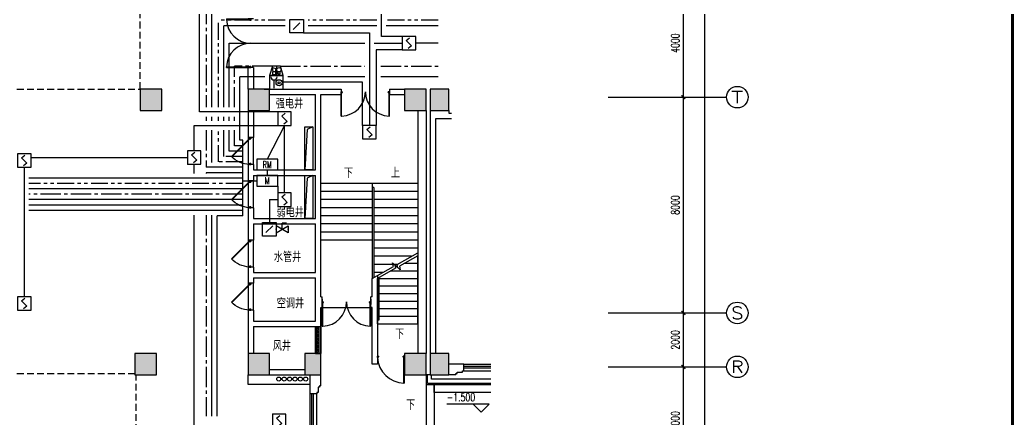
# Model space of a CAD drawing. Extents: x 190999 to 918899, y -200814 to 215286.
# Drawn here: x 712886 to 749759, y 115367 to 130168 of the extents above; entities that cross this region are included whole.
import ezdxf
from ezdxf.enums import TextEntityAlignment as Align

# ---------------------------------------------------------------- set-up
doc = ezdxf.new("R2010")
doc.units = 0
doc.header["$LTSCALE"] = 1000
doc.header["$MEASUREMENT"] = 0
for name, pattern in [('CENTER2', [1.125, 0.75, -0.125, 0.125, -0.125]), ('HIDDEN', [0.375, 0.25, -0.125]), ('PHANTOM2', [1.25, 0.625, -0.125, 0.125, -0.125, 0.125, -0.125])]:
    doc.linetypes.add(name, pattern=pattern)
doc.layers.get('Defpoints').update_dxf_attribs({"color": 1})
for name, color, linetype in [('00-EQUIP', 3, 'Continuous'), ('00-WIRE-4', 6, 'Continuous'), ('A-卫生间', 250, 'Continuous'), ('A-墙线', 2, 'Continuous'), ('A-外包装修', 250, 'Continuous'), ('A-外窗', 145, 'Continuous'), ('A-门', 167, 'Continuous'), ('AXIS', 3, 'Continuous'), ('AXIS_TEXT', 7, 'Continuous'), ('COLUMN', 2, 'Continuous'), ('DIM_ELEV', 3, 'Continuous'), ('DIM_SYMB', 3, 'Continuous'), ('PUB_HATCH', 250, 'Continuous'), ('PUB_TEXT', 7, 'Continuous'), ('STAIR', 5, 'Continuous'), ('WALL', 2, 'Continuous'), ('WINDOW', 177, 'Continuous'), ('图框', 189, 'Continuous'), ('屋面排水', 4, 'Continuous'), ('房间名称', 7, 'Continuous'), ('电井开洞', 97, 'Continuous'), ('雨水管', 151, 'Continuous')]:
    doc.layers.add(name, color=color, linetype=linetype)
doc.styles.add('_COMPLEX', font='COMPLEX.shx', dxfattribs={"width": 0.5})
doc.styles.add('_TCH_AXIS', font='COMPLEX', dxfattribs={"bigfont": 'GBCBIG'})
doc.styles.add('_TCH_DIM', font='SIMPLEX', dxfattribs={"bigfont": 'GBCBIG'})
doc.styles.add('COMPLEX', font='COMPLEX')
doc.styles.add('DIM_FONT', font='SIMPLEX', dxfattribs={"width": 0.7, "bigfont": 'GBCBIG'})
doc.styles.get("Standard").update_dxf_attribs({"font": 'simhei.ttf'})
doc.styles.add('XXK', font='romans.shx', dxfattribs={"width": 0.75, "bigfont": 'hzf.shx'})
doc.linetypes.add('4INE', pattern='A,1,-0.15,["4",XXK,S=0.3,R=0,X=-0.1,Y=-0.1],-0.25', length=1.4)
doc.linetypes.add('BIG-DLINE', pattern='A,1,-0.15,["D",XXK,S=0.2,R=0,X=-0.1,Y=-0.09],-0.2', length=1.35)
doc.linetypes.add('XLINE', pattern='A,1,-0.2,["X",XXK,S=0.2,R=0,X=-0.1,Y=-0.09],-0.15', length=1.35)
doc.dimstyles.new('DIMN', dxfattribs={"dimtxt": 300, "dimasz": 100, "dimexe": 250, "dimexo": 300, "dimgap": 150, "dimtad": 1, "dimdec": 0, "dimzin": 0, "dimdsep": 46, "dimtxsty": 'DIM_FONT', "dimblk": 'ARCHTICK', "dimcen": 0.09, "dimclrt": 7, "dimazin": 2, "dimtfac": 1, "dimtdec": 0, "dimtix": 1, "dimtmove": 2, "dimatfit": 3, "dimfxl": 0, "dimtolj": 1, "dimtzin": 0, "dimarcsym": 0})

# ---------------------------------------------------------------- blocks, each defined once
blk = doc.blocks.new('TJAD_TK_A0')
at = {"layer": '图框', "const_width": 1.2}
blk.add_lwpolyline([(2151.999779785468, -431.7027941768342), (2151.999779785468, 389.2972058231658), (997.9997797854685, 389.2972058231658), (997.9997797854685, -431.7027941768342)], close=True, dxfattribs=at)
blk = doc.blocks.new('m1800')
at = {"layer": 'A-墙线'}
for p, q in [((-900, -100), (-900, 100)), ((900, -100), (900, 100))]:
    blk.add_line(p, q, dxfattribs=at)
at = {"layer": 'A-门'}
for p, q in [((-900, 900), (-899.9999999999418, 9.313225746154785e-10)), ((-900, 900), (-880.0000000000582, 899.9999999990687)), ((-880.0000000000582, 899.9999999990687), (-879.9999999999418, 50.00000000093132)), ((880.0000000000582, 899.9999999990687), (879.9999999999418, 50.00000000093132)), ((900, 900), (880.0000000000582, 899.9999999990687)), ((900, 900), (899.9999999999418, 9.313225746154785e-10)), ((-899.9999999999418, 50.00000000093132), (-870.0000000000582, 50.00000000093132)), ((-899.9999999999418, 9.313225746154785e-10), (-849.9999999999418, 9.313225746154785e-10)), ((-870.0000000000582, 50.00000000093132), (-870, 30)), ((-870, 30), (-849.9999999999418, 30.00000000093132)), ((-849.9999999999418, 30.00000000186265), (-849.9999999999418, 9.313225746154785e-10)), ((849.9999999999418, 30.00000000186265), (849.9999999999418, 9.313225746154785e-10)), ((870, 30), (849.9999999999418, 30.00000000093132)), ((899.9999999999418, 9.313225746154785e-10), (849.9999999999418, 9.313225746154785e-10)), ((870.0000000000582, 50.00000000093132), (870, 30)), ((899.9999999999418, 50.00000000093132), (870.0000000000582, 50.00000000093132))]:
    blk.add_line(p, q, dxfattribs=at)
for centre, start, end in [((-900, 0), 0, 88.72665564132167), ((900, 0), 91.27334436201257, 180)]:
    blk.add_arc(centre, 900, start, end, dxfattribs=at)
blk = doc.blocks.new('bfm01')
at = {"layer": 'A-墙线'}
for p, q in [((-200.0030517580453, -0.004291533608920872), (-0.003051758045330644, -0.004291533608920872)), ((-200.0030517580453, -1000.004291533609), (-0.003051758045330644, -1000.004291533609))]:
    blk.add_line(p, q, dxfattribs=at)
at = {"layer": 'A-门'}
for p, q in [((-200.0030517578125, -1000.004291533609), (-200.0030517578125, -0.004291533608920872)), ((-100.003051757114, -0.004291533667128533), (-100.003051757114, -50.00429153366713)), ((-70.00305175618269, -50.00429153366713), (-100.003051757114, -50.00429153366713)), ((-50.00305175711401, -30.00429153355071), (-70.00305175804533, -30.00429153360892)), ((-70.00305175804533, -30.00429153360892), (-70.00305175711401, -50.00429153366713)), ((-64.14518738078186, -44.14642715716036), (-50.0030517570849, -30.0042915334343)), ((-64.14518738081097, -44.14642715721857), (602.9494616675365, -711.241076205275)), ((-50.00305175711401, -0.004291533667128533), (-50.00305175711401, -30.00429153355071)), ((-50.00305175714311, -30.00429153360892), (617.0330152155366, -697.0403585060849)), ((-0.003051758045330644, -0.004291533608920872), (-0.003051758045330644, -1000.004291533609)), ((-70.00305175618269, -950.0042915336671), (-100.003051757114, -950.0042915336671)), ((-100.003051757114, -1000.004291533667), (-100.003051757114, -950.0042915336671)), ((-50.00305175711401, -1000.004291533667), (-100.003051757114, -1000.004291533667)), ((-70.00305175804533, -970.0042915337253), (-70.00305175711401, -950.0042915336671)), ((-50.00305175711401, -970.0042915337835), (-70.00305175804533, -970.0042915337253)), ((-50.00305175711401, -1000.004291533667), (-50.00305175711401, -970.0042915337835))]:
    blk.add_line(p, q, dxfattribs=at)
blk.add_arc((-100.003051757114, -0.004291533667128533), 1000, 272.8659839719306, 315.8103116972138, dxfattribs=at)
blk = doc.blocks.new('m1000')
at = {"layer": 'A-墙线'}
for p, q in [((0, 0), (0, 200)), ((1000, 0), (1000, 200))]:
    blk.add_line(p, q, dxfattribs=at)
at = {"layer": 'A-门'}
for p, q in [((0, 1100), (5.820766091346741e-11, 100.0000000009313)), ((0, 1100), (19.99999999994179, 1099.999999999069)), ((19.99999999994179, 1099.999999999069), (20.00000000005821, 150.0000000009313)), ((5.820766091346741e-11, 150.0000000009313), (29.99999999994179, 150.0000000009313)), ((5.820766091346741e-11, 100.0000000009313), (50.00000000005821, 100.0000000009313)), ((29.99999999994179, 150.0000000009313), (30, 130)), ((30, 130), (50.00000000005821, 130.0000000009313)), ((50.00000000005821, 130.0000000018626), (50.00000000005821, 100.0000000009313)), ((950.0000000000582, 130.0000000018626), (950.0000000000582, 100.0000000009313)), ((970.0000000001164, 130), (950.0000000000582, 130.0000000009313)), ((1000.000000000058, 100.0000000009313), (950.0000000000582, 100.0000000009313)), ((970.0000000001746, 150.0000000009313), (970.0000000001164, 130)), ((1000.000000000058, 150.0000000009313), (970.0000000001746, 150.0000000009313)), ((1000.000000000058, 150.0000000009313), (1000.000000000058, 100.0000000009313))]:
    blk.add_line(p, q, dxfattribs=at)
blk.add_arc((5.820766091346741e-11, 100.0000000009313), 1000, 2.865983971930656, 88.85400800037786, dxfattribs=at)
blk = doc.blocks.new('$WINLIB2D$00000039')
at = {"color": 0}
for p, q in [((0.5000000000016556, 0.4999999999536158), (-0.4999999999983444, 0.5000000000445652)), ((-0.4999999999994316, 0.1666666667124446), (0.5000000000005684, 0.1666666666205856)), ((-0.4518745131427337, -0.1666666666260426), (-0.5000000000072333, 0.08358586507802102)), ((-0.383883476490162, -0.166666666632409), (-0.4479860405916867, 0.1666666667078971)), ((-0.3158924398378105, -0.166666666637866), (-0.3799950039392783, 0.1666666667006211)), ((-0.2479014031852032, -0.166666666645142), (-0.3120039672867279, 0.1666666666951642)), ((-0.1799103665328516, -0.1666666666505989), (-0.2440129306343195, 0.1666666666887977)), ((-0.1119193298802728, -0.1666666666569654), (-0.1760218939817975, 0.1666666666824312)), ((-0.04392829322789282, -0.1666666666633319), (-0.1080308573293252, 0.1666666666760648)), ((0.02406274342471448, -0.1666666666696983), (-0.04003982067681022, 0.1666666666696983)), ((0.09205378007703047, -0.1666666666751553), (0.02795121597556971, 0.1666666666642413)), ((0.1600448167296094, -0.1666666666815217), (0.09594225262809175, 0.1666666666578749)), ((0.2280358533819609, -0.1666666666878882), (0.1639332892805214, 0.1666666666505989)), ((0.2960268900345682, -0.1666666666942547), (0.2319243259330435, 0.1666666666460515)), ((0.3640179266869765, -0.1666666667006211), (0.2999153625854802, 0.166666666639685)), ((0.432008963339527, -0.1666666667060781), (0.3679063992380023, 0.166666666632409)), ((0.4999999999916795, -0.1666666667115351), (0.4358974358904675, 0.1666666666260426)), ((-0.5000000000005755, -0.1666666666214951), (0.4999999999994245, -0.1666666667124446)), ((0.4999999999983302, -0.5000000000463842), (-0.5000000000016698, -0.4999999999554348))]:
    blk.add_line(p, q, dxfattribs=at)
blk = doc.blocks.new('BC08')
at = {"layer": 'WALL'}
for p, q in [((-500.000000003376, 199.9999999907886), (-500.0000000033178, -9.211362339556217e-09)), ((499.999999996624, 200.0000000092259), (499.9999999966822, 9.225914254784584e-09))]:
    blk.add_line(p, q, dxfattribs=at)
at = {"layer": 'WINDOW', "xscale": 1000, "yscale": -200, "zscale": 1000}
blk.add_blockref('$WINLIB2D$00000039', (-1.688022166490555e-09, 99.99999999982538), dxfattribs=at)
blk = doc.blocks.new('_ArchTick')
at = {"const_width": 0.5}
blk.add_lwpolyline([(-0.7000000000000001, -0.7000000000000001), (0.7000000000000001, 0.7000000000000001)], dxfattribs=at)
blk = doc.blocks.new('*D367')
at = {"layer": 'AXIS', "color": 0, "lineweight": -2}
for p, q in [((736698.5377769048, 117303.6934300214), (737742.9788314627, 117303.6934300214)), ((737492.9788314627, 113303.6934300213), (737492.9788314627, 117303.6934300214)), ((736698.5377769048, 113303.6934300213), (737742.9788314627, 113303.6934300213))]:
    blk.add_line(p, q, dxfattribs=at)
at = {"layer": 'Defpoints', "color": 0}
for p in [(736398.5377769048, 117303.6934300214), (737492.9788314627, 117303.6934300214), (736398.5377769048, 113303.6934300213)]:
    blk.add_point(p, dxfattribs=at)
at = {"layer": 'AXIS', "color": 0, "lineweight": -2, "xscale": 100, "yscale": 100, "zscale": 100}
for p, rotation in [((737492.9788314627, 117303.6934300214), 90), ((737492.9788314627, 113303.6934300213), 270)]:
    blk.add_blockref('_ArchTick', p, dxfattribs=dict(at, rotation=rotation))
at = {"layer": 'AXIS', "color": 7, "insert": (737192.9788314627, 115303.6934300215), "char_height": 300, "attachment_point": 5, "rotation": 90, "style": 'DIM_FONT'}
blk.add_mtext('\\A1;4000', dxfattribs=at)
blk = doc.blocks.new('*D368')
at = {"layer": 'AXIS', "color": 0, "lineweight": -2}
for p, q in [((736698.5377769048, 119303.6934300214), (737742.9788314627, 119303.6934300214)), ((737492.9788314627, 117303.6934300214), (737492.9788314627, 119303.6934300214)), ((736698.5377769048, 117303.6934300214), (737742.9788314627, 117303.6934300214))]:
    blk.add_line(p, q, dxfattribs=at)
at = {"layer": 'Defpoints', "color": 0}
for p in [(736398.5377769048, 119303.6934300214), (737492.9788314627, 119303.6934300214), (736398.5377769048, 117303.6934300214)]:
    blk.add_point(p, dxfattribs=at)
at = {"layer": 'AXIS', "color": 0, "lineweight": -2, "xscale": 100, "yscale": 100, "zscale": 100}
for p, rotation in [((737492.9788314627, 119303.6934300214), 90), ((737492.9788314627, 117303.6934300214), 270)]:
    blk.add_blockref('_ArchTick', p, dxfattribs=dict(at, rotation=rotation))
at = {"layer": 'AXIS', "color": 7, "insert": (737192.9788314627, 118303.6934300216), "char_height": 300, "attachment_point": 5, "rotation": 90, "style": 'DIM_FONT'}
blk.add_mtext('\\A1;2000', dxfattribs=at)
blk = doc.blocks.new('*D369')
at = {"layer": 'AXIS', "color": 0, "lineweight": -2}
for p, q in [((736698.5377769048, 127303.6934300217), (737742.9788314627, 127303.6934300217)), ((737492.9788314627, 119303.6934300214), (737492.9788314627, 127303.6934300217)), ((736698.5377769048, 119303.6934300214), (737742.9788314627, 119303.6934300214))]:
    blk.add_line(p, q, dxfattribs=at)
at = {"layer": 'Defpoints', "color": 0}
for p in [(736398.5377769048, 127303.6934300217), (737492.9788314627, 127303.6934300217), (736398.5377769048, 119303.6934300214)]:
    blk.add_point(p, dxfattribs=at)
at = {"layer": 'AXIS', "color": 0, "lineweight": -2, "xscale": 100, "yscale": 100, "zscale": 100}
for p, rotation in [((737492.9788314627, 127303.6934300217), 90), ((737492.9788314627, 119303.6934300214), 270)]:
    blk.add_blockref('_ArchTick', p, dxfattribs=dict(at, rotation=rotation))
at = {"layer": 'AXIS', "color": 7, "insert": (737192.9788314627, 123303.6934300217), "char_height": 300, "attachment_point": 5, "rotation": 90, "style": 'DIM_FONT'}
blk.add_mtext('\\A1;8000', dxfattribs=at)
blk = doc.blocks.new('*D370')
at = {"layer": 'AXIS', "color": 0, "lineweight": -2}
for p, q in [((736698.5377769048, 131303.6934300217), (737742.9788314627, 131303.6934300217)), ((737492.9788314627, 127303.6934300217), (737492.9788314627, 131303.6934300217)), ((736698.5377769048, 127303.6934300217), (737742.9788314627, 127303.6934300217))]:
    blk.add_line(p, q, dxfattribs=at)
at = {"layer": 'Defpoints', "color": 0}
for p in [(736398.5377769048, 131303.6934300217), (737492.9788314627, 131303.6934300217), (736398.5377769048, 127303.6934300217)]:
    blk.add_point(p, dxfattribs=at)
at = {"layer": 'AXIS', "color": 0, "lineweight": -2, "xscale": 100, "yscale": 100, "zscale": 100}
for p, rotation in [((737492.9788314627, 131303.6934300217), 90), ((737492.9788314627, 127303.6934300217), 270)]:
    blk.add_blockref('_ArchTick', p, dxfattribs=dict(at, rotation=rotation))
at = {"layer": 'AXIS', "color": 7, "insert": (737192.9788314627, 129303.6934300218), "char_height": 300, "attachment_point": 5, "rotation": 90, "style": 'DIM_FONT'}
blk.add_mtext('\\A1;4000', dxfattribs=at)
blk = doc.blocks.new('*D378')
at = {"layer": 'AXIS', "color": 0, "lineweight": -2}
for p, q in [((736698.5377769048, 145303.6934300217), (738542.9788314627, 145303.6934300217)), ((738292.9788314627, 57303.6964817795), (738292.9788314627, 145303.6934300217)), ((736698.5377769048, 57303.69648177951), (738542.9788314627, 57303.6964817795))]:
    blk.add_line(p, q, dxfattribs=at)
at = {"layer": 'Defpoints', "color": 0}
for p in [(736398.5377769048, 145303.6934300217), (738292.9788314627, 145303.6934300217), (736398.5377769048, 57303.69648177951)]:
    blk.add_point(p, dxfattribs=at)
at = {"layer": 'AXIS', "color": 0, "lineweight": -2, "xscale": 100, "yscale": 100, "zscale": 100}
for p, rotation in [((738292.9788314627, 145303.6934300217), 90), ((738292.9788314627, 57303.6964817795), 270)]:
    blk.add_blockref('_ArchTick', p, dxfattribs=dict(at, rotation=rotation))
at = {"layer": 'AXIS', "color": 7, "insert": (737992.9788314627, 101303.6949559007), "char_height": 300, "attachment_point": 5, "rotation": 90, "style": 'DIM_FONT'}
blk.add_mtext('\\A1;88000', dxfattribs=at)
blk = doc.blocks.new('_AXISO')
blk.add_circle((0, 0), 0.5)
at = {"layer": 'AXIS_TEXT', "style": 'COMPLEX', "width": 1.041666666666667}
blk.add_attdef('A', text='', height=0.56, dxfattribs=at).set_placement((-0.25, -0.28), (0.25, -0.28), align=Align.FIT)
blk = doc.blocks.new('_LINKPT1')
at = {"color": 0}
blk.add_line((0, 0), (0, 0), dxfattribs=at)
blk = doc.blocks.new('3S1KCGW2')
for p, q in [((0.499999999999875, 0.499999999999875), (-0.499999999999875, 0.499999999999875)), ((-0.499999999999875, 0.499999999999875), (-0.499999999999875, -0.499999999999875)), ((-0.2, 0.2), (0.05, 0.4)), ((0, 0), (-0.2, 0.2)), ((0, 0), (0.2, -0.2)), ((0.499999999999875, -0.499999999999875), (0.499999999999875, 0.499999999999875)), ((-0.499999999999875, -0.499999999999875), (0.499999999999875, -0.499999999999875)), ((0.2, -0.2), (-0.05, -0.4))]:
    blk.add_line(p, q)
at = {"const_width": 0.04, "flags": 128}
blk.add_lwpolyline([(-0.499999999999875, -0.499999999999875), (-0.499999999999875, 0.499999999999875), (0.499999999999875, 0.499999999999875), (0.499999999999875, -0.499999999999875)], close=True, dxfattribs=at)
at = {"xscale": 0.002, "yscale": 0.002, "zscale": 0.002}
for p in [(-0.499999999999875, 0), (0, 0.499999999999875), (0.499999999999875, 0), (0, -0.499999999999875)]:
    blk.add_blockref('_LINKPT1', p, dxfattribs=at)
at = {"flags": 9}
blk.add_attdef('A', (0, 0), '', height=2e-05, dxfattribs=at)
blk = doc.blocks.new('6A2DTKY2')
for p, q in [((0.7799999999988358, 0.3999999999996362), (-0.7799999999988358, 0.3999999999996362)), ((-0.7799999999988358, 0.3999999999996362), (-0.7799999999988358, -0.3999999999996362)), ((0.7799999999988358, -0.3999999999996362), (0.7799999999988358, 0.3999999999996362)), ((-0.7799999999988358, -0.3999999999996362), (0.7799999999988358, -0.3999999999996362))]:
    blk.add_line(p, q)
at = {"xscale": 0.002, "yscale": 0.002, "zscale": 0.002}
for p in [(-0.7799999999988358, 0), (0, 0.3999999999996362), (0.7799999999988358, 0), (0, -0.3999999999996362)]:
    blk.add_blockref('_LINKPT1', p, dxfattribs=at)
at = {"style": '_COMPLEX', "width": 0.6, "flags": 8}
blk.add_attdef('$TEXT$', text='', height=0.52, dxfattribs=at).set_placement((0, 0), align=Align.MIDDLE_CENTER)
at = {"flags": 9}
blk.add_attdef('A', (0, 0), '', height=2e-05, dxfattribs=at)
blk = doc.blocks.new('3T1W6ZCM')
for p, q in [((0.5, 0.5), (-0.5, 0.5)), ((-0.5, 0.5), (-0.5, -0.5)), ((-0.1775382936502865, 0.1720085469460173), (-0.1775382936502865, -0.443376068438738)), ((0.5, -0.5), (0.5, 0.5)), ((-0.5, -0.5), (0.5, -0.5))]:
    blk.add_line(p, q)
at = {"const_width": 0.04}
blk.add_lwpolyline([(-0.5, 0.5), (-0.5, -0.5), (0.5, -0.5), (0.5, 0.5)], close=True, dxfattribs=at)
for radius in [0.2218934911243935, 0.07396449704146453]:
    blk.add_circle((0.1969945486489451, -0.02963126059148635), radius)
blk.add_arc((-0.1775382936502865, 0.4027777777155279), 0.2307692307693, 180, 0)
at = {"xscale": 0.002, "yscale": 0.002, "zscale": 0.002}
for p in [(-0.5, 0), (0, 0.5), (0.5, 0), (0, -0.5)]:
    blk.add_blockref('_LINKPT1', p, dxfattribs=at)
at = {"flags": 9}
blk.add_attdef('A', (0, 0), '', height=2e-05, dxfattribs=at)
blk = doc.blocks.new('6A2OE7N0')
for p, q in [((-0.3, 0.3499999999999943), (-0.5, -0.3499999999999943)), ((0.3, 0.3499999999999943), (-0.3, 0.3499999999999943)), ((-0.2456702268532281, -0.06106422118475052), (-0.2856702268532281, 0.2589357788152427)), ((-0.2856702268532281, 0.2589357788152427), (-0.04567022685322809, 0.1789357788152302)), ((-0.04567022685322809, 0.1789357788152302), (-0.08567022685322809, -0.06106422118475052)), ((1.776356839400252e-18, 0.3499999999999943), (-1.776356839400252e-18, -0.3499999999999943)), ((0.5, -0.3499999999999943), (0.3, 0.3499999999999943)), ((-0.5, -0.3499999999999943), (0.5, -0.3499999999999943)), ((-0.2856702268532281, -0.06106422118475052), (-0.2856702268532281, -0.2610642211847676)), ((-0.04567022685322809, -0.06106422118475052), (-0.2856702268532281, -0.06106422118475052)), ((-0.2856702268532281, -0.2610642211847676), (-0.04567022685322809, -0.2610642211847676)), ((-0.04567022685322809, -0.2610642211847676), (-0.04567022685322809, -0.06106422118475052)), ((0.1304115314996602, -0.2439790560947586), (0.1304115314996602, -0.0723030258366748)), ((0.2504115314996602, -0.2439790560947586), (0.1304115314996602, -0.2439790560947586)), ((0.2504115314996602, -0.0723030258366748), (0.2504115314996602, -0.2439790560947586))]:
    blk.add_line(p, q)
at = {"const_width": 0.04, "flags": 128}
blk.add_lwpolyline([(-0.5, -0.3499999999999943), (-0.3, 0.3499999999999943), (0.3, 0.3499999999999943), (0.5, -0.3499999999999943)], close=True, dxfattribs=at)
blk.add_circle((0.1904115314996602, 0.07602094390523462), 0.16)
at = {"xscale": 0.002, "yscale": 0.002, "zscale": 0.002}
for p in [(-0.4, 0), (1.776356839400252e-18, 0.3499999999999943), (0.4, 0), (1.776356839400252e-18, -0.3499999999999943)]:
    blk.add_blockref('_LINKPT1', p, dxfattribs=at)
at = {"flags": 9}
blk.add_attdef('A', (0, 0), '', height=2e-05, dxfattribs=at)
blk = doc.blocks.new('3S2OQ2I8')
for p, q in [((-0.5000000000001503, 0.5000000000001544), (0.5000000000001503, 0.5000000000001544)), ((-0.5000000000001503, -0.5000000000001544), (-0.5000000000001503, 0.5000000000001544)), ((-0.2500000000000752, -0.2500000000000772), (0.2500000000000752, 0.2500000000000772)), ((0.5000000000001503, 0.5000000000001544), (0.5000000000001503, -0.5000000000001544)), ((0.5000000000001503, -0.5000000000001544), (-0.5000000000001503, -0.5000000000001544))]:
    blk.add_line(p, q)
at = {"const_width": 0.04, "flags": 128}
blk.add_lwpolyline([(-0.5000000000001503, -0.5000000000001544), (-0.5000000000001503, 0.5000000000001544), (0.5000000000001503, 0.5000000000001544), (0.5000000000001503, -0.5000000000001544)], close=True, dxfattribs=at)
blk.add_solid([(0.2500000000000752, 0.2500000000000772), (0.02097020215397069, 0.09703461984575805), (0.09711477732838583, 0.02850939278686963)])
at = {"xscale": 0.002, "yscale": 0.002, "zscale": 0.002}
for p in [(-0.5000000000001503, 0), (0, 0.5000000000001544), (0.5000000000001503, 0), (0, -0.5000000000001544)]:
    blk.add_blockref('_LINKPT1', p, dxfattribs=at)
at = {"flags": 9}
blk.add_attdef('A', (0, 0), '', height=2e-05, dxfattribs=at)
blk = doc.blocks.new('$VALVE$00000437')
for p in [(0, 0), (86.96662483444015, 124.2674372167858)]:
    blk.add_line(p, (0, 124.2674372167858))
blk.add_lwpolyline([(-125.1919539347655, -72.2796083046087), (125.1919539347655, 72.27960830461234), (125.1919539347618, -72.2796083046087), (-125.1919539347618, 72.27960830461234)], close=True)
for p in [(-125.1919539347655, 1.818989403545856e-12), (125.1919539347655, 1.818989403545856e-12)]:
    blk.add_point(p)
blk = doc.blocks.new('6A2DRK5Q')
for p, q in [((0.7799999999988358, 0.3999999999996362), (-0.7799999999988358, 0.3999999999996362)), ((-0.7799999999988358, 0.3999999999996362), (-0.7799999999988358, -0.3999999999996362)), ((0.7799999999988358, -0.3999999999996362), (0.7799999999988358, 0.3999999999996362)), ((-0.7799999999988358, -0.3999999999996362), (0.7799999999988358, -0.3999999999996362))]:
    blk.add_line(p, q)
at = {"xscale": 0.002, "yscale": 0.002, "zscale": 0.002}
for p in [(-0.7799999999988358, 0), (0, 0.3999999999996362), (0.7799999999988358, 0), (0, -0.3999999999996362)]:
    blk.add_blockref('_LINKPT1', p, dxfattribs=at)
at = {"style": '_COMPLEX', "width": 0.6, "flags": 8}
blk.add_attdef('$TEXT$', text='', height=0.52, dxfattribs=at).set_placement((0, 0), align=Align.MIDDLE_CENTER)
at = {"flags": 9}
blk.add_attdef('A', (0, 0), '', height=2e-05, dxfattribs=at)

msp = doc.modelspace()

# ---------------------------------------------------------------- hatches: boundary and pattern name
at = {"layer": 'PUB_HATCH'}
for points in [[(717348.5377769038, 127603.6964817793), (717348.5377769038, 126803.6972447185), (718148.5408286616, 126803.6972447185), (718148.5408286616, 127603.696481779)], [(721348.5377769038, 126803.6972447192), (722148.5408286616, 126803.697244719), (722148.5408286616, 127603.6964817795), (721348.5377769038, 127603.6964817795)], [(727148.534725146, 126803.697244719), (727948.5377769038, 126803.697244719), (727948.5377769038, 127603.6964817795), (727148.534725146, 127603.6964817795)], [(728098.5377769038, 126803.697244719), (728798.534725146, 126803.697244719), (728798.534725146, 127603.6964817795), (728098.5377769038, 127603.6964817795)], [(717148.538539839, 117003.6926670848), (717948.5385398418, 117003.6926670842), (717948.538539839, 117803.6926670796), (717148.5385398369, 117803.692667079)], [(721348.5377769038, 117003.6964817795), (722148.5415916032, 117003.6964817812), (722148.5415916056, 117803.6926670841), (721348.5377769049, 117803.6926670848)], [(723448.5316733861, 117003.6964817797), (724048.5377769017, 117003.6964817797), (724048.5377769038, 117803.693430022), (723448.5316733918, 117803.693430022)], [(727148.5385398386, 117003.6964817812), (727948.5377769038, 117003.6964817795), (727948.5377769027, 117803.6926670795), (727148.538539841, 117803.6926670799)], [(728098.5377769038, 117003.6964817795), (728798.534725146, 117003.6964817795), (728798.534725146, 117803.6957188401), (728098.5377769038, 117803.6957188401)]]:
    msp.add_hatch(color=256, dxfattribs=at).paths.add_polyline_path(points)

# ---------------------------------------------------------------- linework, layer by layer
at = {"layer": '00-WIRE-4'}
for p, q in [((726298.5377769044, 129553.6934300216), (726298.5377769044, 131843.976399395)), ((719548.5377769041, 126753.6934300216), (719548.5377769041, 130578.6964817789)), ((723398.8830586264, 129682.251311038), (725848.5377769052, 129682.251311038)), ((725848.5377769052, 129682.251311038), (725848.5377769052, 126253.6934300214)), ((727065.2044435719, 129553.6934300216), (726298.5377769044, 129553.6934300216)), ((720648.5377769042, 126928.6934300216), (720648.5377769042, 129303.6934300216)), ((720648.5377769042, 129303.6934300216), (725673.5377769053, 129303.6934300216)), ((726023.5377769053, 129303.6934300216), (727065.2044435719, 129303.6934300216)), ((728398.537776904, 129303.6934300216), (727565.2044435719, 129303.6934300216)), ((726098.5377769051, 129053.6934300217), (726098.5377769051, 126253.6934300215)), ((727065.2044435719, 129053.6934300217), (726098.5377769051, 129053.6934300217)), ((725598.5377769053, 127853.6964817795), (722648.5408286633, 127853.6964817795)), ((725598.5377769053, 126253.6934300214), (725598.5377769053, 127853.6964817795)), ((722448.5377769042, 126753.6934300216), (719548.5377769041, 126753.6934300216)), ((720648.5377769042, 126428.6934300217), (720648.5377769042, 126578.6934300216)), ((719348.5377769041, 126253.6934300217), (722448.5377769043, 126253.6934300217)), ((719348.5377769041, 125313.6934300214), (719348.5377769041, 126253.6934300217)), ((722698.5377769042, 126253.6934300217), (722058.5365263227, 125003.6964817787)), ((722698.5377769042, 123753.6934300216), (722698.5377769042, 126253.6934300217)), ((720648.5377769042, 125303.6964817792), (720648.5377769042, 126078.6934300217)), ((721148.537776904, 125503.6964817792), (720848.5377769042, 125503.6964817792)), ((721148.537776904, 125703.6964817792), (721048.5377769042, 125703.6964817792)), ((721148.5377769038, 122903.6964817792), (721148.537776904, 125703.6964817792)), ((713298.5375861691, 125063.6934300215), (719098.5377769042, 125063.6934300215)), ((721148.537776904, 125303.6964817792), (720648.5377769042, 125303.6964817792)), ((713048.5375861691, 124703.6955281051), (713048.5375861691, 119903.6936207565)), ((719348.5377769041, 124478.6964817792), (719348.5377769041, 124813.6934300216)), ((721148.537776904, 124703.6964817792), (719798.5377769051, 124703.6964817791)), ((721148.537776904, 124503.6964817792), (719798.5377769051, 124503.6964817791)), ((721148.537776904, 123903.6964817792), (713223.5375861691, 123903.6964817792)), ((721148.5377769038, 124203.6964817792), (721668.5377769055, 124203.6964817792)), ((722448.5377769043, 124003.6964817794), (722448.5377769042, 123753.6934300216)), ((722137.8392441489, 123503.6934300216), (722137.8392441489, 122654.2893177287)), ((722137.8392441489, 123503.6934300216), (722448.5377769042, 123503.6934300216)), ((719348.5377769041, 113433.6934300214), (719348.537776904, 122928.6964817792))]:
    msp.add_line(p, q, dxfattribs=at)
at = {"layer": '00-WIRE-4', "linetype": 'CENTER2'}
for p, q in [((719798.5377769051, 130753.6964817788), (719798.5377769051, 126928.6934300216)), ((720848.5377769042, 126928.6934300216), (720848.5377769042, 128453.6964817795)), ((722248.5408286633, 128453.6964817795), (720848.5377769042, 128453.6964817795)), ((722543.1318999318, 128453.6964817801), (725673.5377769053, 128453.6964817801)), ((726273.5377769051, 128453.6964817801), (728398.537776904, 128453.69648178)), ((719798.5377769051, 126578.6934300216), (719798.5377769051, 126428.6934300217)), ((720848.5377769042, 126428.6934300217), (720848.5377769042, 126578.6934300216)), ((719798.5377769051, 126078.6934300217), (719798.5377769051, 124703.6964817791)), ((720848.5377769042, 125503.6964817792), (720848.5377769042, 126078.6934300217)), ((719798.5377769051, 124503.6964817791), (719798.5377769051, 124478.6964817792)), ((721148.5377769038, 123703.6964817792), (713223.5375861691, 123703.6964817792)), ((719798.5377769051, 122928.6964817792), (719798.5377769051, 115478.6934300216))]:
    msp.add_line(p, q, dxfattribs=at)
at = {"layer": '00-WIRE-4', "linetype": 'XLINE'}
for p, q in [((719998.5377769036, 130753.6964817788), (719998.5377769036, 126928.6934300216)), ((719998.5377769036, 126578.6934300216), (719998.5377769036, 126428.6934300217)), ((719998.5377769036, 126078.6934300217), (719998.5377769036, 124878.6964817791)), ((719998.5377769037, 122928.6964817792), (719998.5377769035, 115478.6934300216))]:
    msp.add_line(p, q, dxfattribs=at)
at = {"layer": '00-WIRE-4', "linetype": 'PHANTOM2'}
for p, q in [((720248.5377769042, 126928.6934300216), (720248.5377769042, 130153.6934300216)), ((722723.8830586262, 130153.6934300216), (720248.5377769042, 130153.6934300216)), ((726123.5377769044, 130153.6934300216), (723573.8830586263, 130153.6934300216)), ((728398.5377769038, 130153.6934300216), (726473.5377769044, 130153.6934300216)), ((720248.5377769042, 126428.6934300216), (720248.5377769042, 126578.6934300216)), ((720248.5377769042, 124903.6964817792), (720248.5377769042, 126078.6934300216)), ((721148.537776904, 125103.6964817792), (720448.5377769042, 125103.6964817792)), ((721148.537776904, 124903.6964817792), (720248.5377769042, 124903.6964817792)), ((721148.537776904, 124103.6964817792), (713223.5375861691, 124103.6964817792))]:
    msp.add_line(p, q, dxfattribs=at)
at = {"layer": '00-WIRE-4', "linetype": 'BIG-DLINE'}
for p, q in [((720448.5377769042, 126928.6934300216), (720448.5377769042, 129953.6934300216)), ((722723.8830586262, 129953.6934300216), (720448.5377769042, 129953.6934300216)), ((726123.5377769044, 129953.6934300216), (723573.8830586263, 129953.6934300216)), ((728398.5377769038, 129953.6934300215), (726473.5377769044, 129953.6934300216)), ((720448.5377769042, 126428.6934300216), (720448.5377769042, 126578.6934300216)), ((720448.5377769042, 125103.6964817792), (720448.5377769042, 126078.6934300216)), ((721148.537776904, 124303.6964817792), (713223.5375861691, 124303.6964817792)), ((721148.5377769038, 123503.6964817792), (713223.5375861692, 123503.6964817792))]:
    msp.add_line(p, q, dxfattribs=at)
at = {"layer": '00-WIRE-4', "linetype": '4INE'}
for p, q in [((721048.5377769042, 125703.6964817792), (721048.5377769042, 128053.6964817774)), ((721973.5408286632, 128053.6964817774), (721048.5377769042, 128053.6964817774)), ((725673.5377769053, 128053.6964817774), (722823.5408286632, 128053.6964817774)), ((728398.537776904, 128053.6964817774), (726273.5377769052, 128053.6964817774)), ((722058.5365263227, 124603.696481779), (722058.5377769049, 124403.696481779)), ((721148.5377769038, 123303.6964817792), (713223.5375861691, 123303.6964817792)), ((721148.5377769038, 123103.6964817792), (713223.5375861691, 123103.6964817792)), ((721148.5377769038, 123103.6964817792), (720198.5377769036, 123103.6964817792)), ((720198.5377769036, 115478.6934300216), (720198.5377769036, 122903.6964817792)), ((721148.5377769038, 122903.6964817792), (720198.5377769036, 122903.6964817792))]:
    msp.add_line(p, q, dxfattribs=at)
at = {"layer": 'A-卫生间', "linetype": 'HIDDEN'}
for p, q in [((717348.537776904, 127603.6964817792), (717348.537776904, 131003.696481779)), ((712776.4598382608, 127603.6964817792), (717348.537776904, 127603.6964817792)), ((712776.4598382602, 117053.6926670769), (717148.5385398443, 117053.6926670769)), ((717198.5377769041, 110803.696481779), (717198.537776904, 117003.6926670847))]:
    msp.add_line(p, q, dxfattribs=at)
at = {"layer": 'A-墙线'}
for p, q in [((721348.537776904, 127603.696481779), (721348.537776904, 128403.696481779)), ((721548.537776904, 128403.696481779), (721548.537776904, 127603.696481779)), ((721948.537776904, 127603.696481779), (724798.537776904, 127603.696481779)), ((726598.537776904, 127603.696481779), (727148.5347251461, 127603.696481779)), ((722148.5408286618, 127403.696481779), (723848.537776904, 127403.696481779)), ((723848.537776904, 124603.696481779), (723848.537776904, 127403.696481779)), ((724048.537776904, 127403.696481779), (724798.537776904, 127403.696481779)), ((724048.537776904, 119903.6934300215), (724048.537776904, 127403.696481779)), ((726598.537776904, 127403.696481779), (727148.5347251461, 127403.696481779)), ((721348.5347251461, 126803.6937161257), (721348.540828666, 125803.6929531856)), ((721548.5347251459, 126803.6937161257), (721548.5347251459, 125803.6929531856)), ((727648.537776904, 126803.697244719), (727648.537776904, 117803.6926670797)), ((727948.537776904, 126803.6972447189), (727948.537776904, 117803.6926670795)), ((728098.5377769042, 126803.6972447185), (728098.5377769042, 117803.6957188396)), ((728298.537776904, 126503.6964817772), (728298.537776904, 117803.6957188396)), ((728898.537776904, 126503.6964817772), (728298.537776904, 126503.6964817772)), ((728798.5347251464, 126803.6972447189), (728798.5347251464, 126703.696481779)), ((728798.5347251464, 126703.696481779), (728898.537776904, 126703.696481779)), ((721348.5408286655, 124803.6929531856), (721348.5408286662, 124203.6891384896)), ((721548.5347251461, 124803.6929531856), (721548.5347251461, 124603.6929531856)), ((721548.5347251461, 124403.6929531856), (721548.5347251463, 124203.6891384896)), ((721548.537776904, 124603.696481779), (723848.537776904, 124603.696481779)), ((721548.537776904, 124403.696481779), (723848.537776904, 124403.696481779)), ((723848.537776904, 122803.696481779), (723848.537776904, 124403.696481779)), ((721348.5408286657, 123203.6891384896), (721348.5347251465, 122003.6929531856)), ((721548.5347251461, 123203.6891384896), (721548.5347251461, 122803.6929531856)), ((721548.537776904, 122803.696481779), (723848.537776904, 122803.696481779)), ((721548.5347251461, 122603.6929531856), (721548.5347251461, 122003.6886616519)), ((721548.537776904, 122603.696481779), (723848.537776904, 122603.696481779)), ((723848.537776904, 120803.696481779), (723848.537776904, 122603.696481779)), ((721348.5347251464, 121008.701837991), (721348.5347251464, 120403.6934300232)), ((721548.5347251461, 121003.688661652), (721548.5347251461, 120803.6934300232)), ((721548.5347251461, 120603.6929531856), (721548.5347251463, 120403.6934300232)), ((721548.5377769037, 120803.696481779), (723848.5377769037, 120803.696481779)), ((721548.5377769037, 120603.696481779), (723848.5377769037, 120603.696481779)), ((723848.537776904, 119003.6964817792), (723848.537776904, 120603.696481779)), ((725948.5377769028, 119903.6934300226), (725948.5377769028, 120582.6168270318)), ((726148.5385398387, 120694.6172542764), (726148.5385398413, 117403.6926670799)), ((724048.537776903, 119903.6934300226), (724098.540351742, 119903.6934300226)), ((724098.540351742, 119503.6934300237), (724098.540351742, 119903.6934300226)), ((725898.5377769028, 119503.6934300237), (725898.5377769028, 119903.6934300226)), ((725948.5403517418, 119903.6934300226), (725898.5377769028, 119903.6934300226)), ((724048.537776904, 117803.6934300219), (724048.537776904, 119503.6934300289)), ((724048.5377769046, 119503.6934300289), (724098.540351742, 119503.6934300284)), ((725948.5403517402, 119503.6934300289), (725898.5377769028, 119503.6934300284)), ((725948.5377769028, 117403.6926670798), (725948.5377769028, 119503.6934300289)), ((721348.5347251464, 119408.7066063622), (721348.5347251443, 117803.6938115022)), ((721548.5347251463, 119403.6934300232), (721548.5347251461, 119003.6929531858)), ((721548.5347251461, 118803.6929531856), (721548.5347251461, 117803.6938115066)), ((721548.537776904, 119003.6964817792), (723848.537776904, 119003.6964817792)), ((721548.537776904, 118803.696481779), (723848.537776904, 118803.696481779)), ((723848.537776904, 117803.6934300219), (723848.537776904, 118803.696481779)), ((726148.5385398413, 117403.6926670799), (725948.5377769028, 117403.6926670798)), ((729348.5454062985, 117403.6934300221), (728798.5347251461, 117403.6934300221)), ((729348.5454062985, 117153.6934300221), (729348.5454062985, 117403.6934300221)), ((722048.5347251461, 117003.696481779), (723448.5316733862, 117003.696481779)), ((722148.5415916045, 117203.696481779), (723448.5316733891, 117203.696481779)), ((723648.5377769037, 116303.6964817797), (723648.5377769038, 117003.696481779)), ((724048.5377769026, 116603.6964817797), (724048.5377769044, 117003.6934300289)), ((729048.5454062985, 117003.6934300221), (728798.5347251461, 117003.6934300221)), ((729048.5454062985, 117003.6934300221), (729048.5454062985, 117053.6934300221)), ((729048.5454062985, 117053.6934300221), (729098.5454062985, 117053.6934300221)), ((729098.5454062985, 117053.6934300221), (729098.5454062985, 117103.6934300224)), ((729098.5454062985, 117103.6934300224), (729298.5454062985, 117103.6934300221)), ((729298.5454062985, 117153.6934300221), (729348.5454062985, 117153.6934300221)), ((729298.5454062985, 117103.6934300221), (729298.5454062985, 117153.6934300221)), ((723998.5377769026, 116553.6964817797), (723948.5377769023, 116553.6964817797)), ((723948.5377769023, 116553.6964817797), (723948.5377769026, 116353.6964817797)), ((724048.5377769026, 116603.6964817797), (723998.5377769026, 116603.6964817797)), ((723998.5377769026, 116603.6964817797), (723998.5377769026, 116553.6964817797)), ((723898.5377769026, 116303.6964817797), (723648.5377769026, 116303.6964817797)), ((723898.5377769026, 116353.6964817797), (723898.5377769026, 116303.6964817797)), ((723948.5377769026, 116353.6964817797), (723898.5377769026, 116353.6964817797))]:
    msp.add_line(p, q, dxfattribs=at)
at = {"layer": 'A-外包装修'}
for p, q in [((727948.537776904, 117003.6964817793), (727948.537776904, 116653.696481779)), ((728098.537776904, 117003.6964817795), (727948.537776904, 117003.6964817793)), ((727998.537776904, 116703.696481779), (727998.537776904, 117003.6964817793)), ((728148.537776904, 116853.696481779), (728148.537776904, 117003.6964817795)), ((727948.5377769041, 116653.696481779), (730348.534725148, 116653.696481779)), ((727998.537776904, 116703.696481779), (730348.534725148, 116703.696481779)), ((730348.534725148, 116853.696481779), (728148.537776904, 116853.696481779))]:
    msp.add_line(p, q, dxfattribs=at)
at = {"layer": 'A-外窗'}
for p, q in [((729348.5454062999, 117403.6934300221), (730348.534725148, 117403.6934300221)), ((729348.5454062999, 117333.6934300221), (730348.534725148, 117333.6934300221)), ((729348.5454062999, 117273.6934300221), (730348.534725148, 117273.6934300221)), ((729348.5454062999, 117153.6934300221), (730348.534725148, 117153.6934300221)), ((723648.5377769026, 114303.6964817792), (723648.5377769026, 116303.6964817797)), ((723718.5377769026, 114303.6964817792), (723718.5377769026, 116303.6964817797)), ((723778.5377769026, 114303.6964817792), (723778.5377769026, 116303.6964817797)), ((723898.5377769026, 114303.6964817792), (723898.5377769026, 116303.6964817797))]:
    msp.add_line(p, q, dxfattribs=at)
at = {"layer": 'A-门'}
msp.add_line((724098.540351742, 119503.6934300336), (725898.5377769028, 119503.6934300296), dxfattribs=at)
at = {"layer": 'AXIS'}
for p, q in [((734698.5377769048, 127303.6934300217), (739092.9788314626, 127303.6934300217)), ((734698.5377769048, 119303.6934300215), (739092.9788314626, 119303.6934300215)), ((734698.5377769048, 117303.6934300215), (739092.9788314626, 117303.6934300215))]:
    msp.add_line(p, q, dxfattribs=at)
at = {"layer": 'COLUMN'}
for p, q in [((717348.5377769038, 127603.6964817793), (717348.5377769038, 126803.6972447185)), ((718148.5408286616, 127603.696481779), (717348.5377769038, 127603.6964817793)), ((718148.5408286616, 126803.6972447185), (718148.5408286616, 127603.696481779)), ((722148.5408286616, 127603.6964817795), (721348.5377769038, 127603.6964817795)), ((721348.5377769038, 127603.6964817795), (721348.5377769038, 126803.6972447192)), ((722148.5408286616, 126803.697244719), (722148.5408286616, 127603.6964817795)), ((727948.5377769038, 127603.6964817795), (727148.534725146, 127603.6964817795)), ((727148.534725146, 127603.6964817795), (727148.534725146, 126803.697244719)), ((727948.5377769038, 126803.697244719), (727948.5377769038, 127603.6964817795)), ((728798.534725146, 127603.6964817795), (728098.5377769038, 127603.6964817795)), ((728098.5377769038, 127603.6964817795), (728098.5377769038, 126803.697244719)), ((728798.534725146, 126803.697244719), (728798.534725146, 127603.6964817795)), ((717348.5377769038, 126803.6972447185), (718148.5408286616, 126803.6972447185)), ((721348.5377769038, 126803.6972447192), (722148.5408286616, 126803.697244719)), ((727148.534725146, 126803.697244719), (727948.5377769038, 126803.697244719)), ((728098.5377769038, 126803.697244719), (728798.534725146, 126803.697244719)), ((717948.538539839, 117803.6926670796), (717148.5385398369, 117803.692667079)), ((717148.5385398369, 117803.692667079), (717148.538539839, 117003.6926670848)), ((717948.5385398418, 117003.6926670842), (717948.538539839, 117803.6926670796)), ((722148.5415916056, 117803.6926670841), (721348.5377769049, 117803.6926670848)), ((721348.5377769049, 117803.6926670848), (721348.5377769038, 117003.6964817795)), ((722148.5415916032, 117003.6964817812), (722148.5415916056, 117803.6926670841)), ((724048.5377769038, 117803.693430022), (723448.5316733918, 117803.693430022)), ((723448.5316733918, 117803.693430022), (723448.5316733861, 117003.6964817797)), ((724048.5377769017, 117003.6964817797), (724048.5377769038, 117803.693430022)), ((727948.5377769027, 117803.6926670795), (727148.538539841, 117803.6926670799)), ((727148.538539841, 117803.6926670799), (727148.5385398386, 117003.6964817812)), ((727948.5377769038, 117003.6964817795), (727948.5377769027, 117803.6926670795)), ((728798.534725146, 117803.6957188401), (728098.5377769038, 117803.6957188401)), ((728098.5377769038, 117803.6957188401), (728098.5377769038, 117003.6964817795)), ((728798.534725146, 117003.6964817795), (728798.534725146, 117803.6957188401)), ((717148.538539839, 117003.6926670848), (717948.5385398418, 117003.6926670842)), ((721348.5377769038, 117003.6964817795), (722148.5415916032, 117003.6964817812)), ((723448.5316733861, 117003.6964817797), (724048.5377769017, 117003.6964817797)), ((727148.5385398386, 117003.6964817812), (727948.5377769038, 117003.6964817795)), ((728098.5377769038, 117003.6964817795), (728798.534725146, 117003.6964817795))]:
    msp.add_line(p, q, dxfattribs=at)
at = {"layer": 'DIM_ELEV'}
for p, q in [((730290.9871188307, 115921.9674221842), (728725.9871188307, 115921.9674221842)), ((729990.9871188307, 115621.9674221842), (729690.9871188307, 115921.9674221842)), ((729990.9871188307, 115621.9674221842), (730290.9871188307, 115921.9674221842))]:
    msp.add_line(p, q, dxfattribs=at)
at = {"layer": 'DIM_SYMB'}
for points in [[(724998.5377769063, 124103.6903782788, 0, 0, 0), (724998.5377769063, 122303.6903782904, 80, 0, 0), (724998.5377769063, 122003.6903782904, 0, 0, 0)], [(726748.5377769037, 124103.6903782789, 0, 0, 0), (726748.5377769029, 121703.690378279, 80, 0, 0), (726748.5377769028, 121403.690378279, 0, 0, 0)], [(726898.5377769014, 118903.6934300345, 0, 0, 0), (726898.5377769042, 120563.69343004, 80, 0, 0), (726898.5377769046, 120863.69343004, 0, 0, 0)], [(727648.5377769035, 115678.6964817787, 0, 0, 0), (728248.5377769058, 115678.6964817787, 80, 0, 0), (728548.5377769058, 115678.6964817787, 0, 0, 0)]]:
    msp.add_lwpolyline(points, format="xyseb", dxfattribs=at)
at = {"layer": 'STAIR'}
for p, q in [((725948.5377769067, 124103.6903782789), (724048.5377769058, 124103.6903782786)), ((725948.5377769067, 124103.6903782789), (725948.5377769094, 123953.690378266)), ((727648.5377769067, 124103.6903782789), (725948.5377769067, 124103.6903782789)), ((725948.5377769094, 123953.690378266), (725948.53777691, 120582.6168270281)), ((725948.5377769067, 123953.6903782789), (725948.537776906, 120582.6168270306)), ((726008.5377769067, 123953.6903782789), (725948.5377769067, 123953.6903782789)), ((726008.5377769067, 123953.6903782789), (726008.537776906, 120616.2168270307)), ((727648.5377769067, 124103.6903782789), (727648.5377769058, 121534.6168270396)), ((725948.537776907, 123803.6903782777), (724048.5377769058, 123803.6903782774)), ((727648.5377769067, 123803.6903782789), (726008.5377769053, 123803.6903782809)), ((725948.537776907, 123503.6903782799), (724048.5377769063, 123503.6903782797)), ((725948.537776907, 123203.6903782822), (724048.5377769063, 123203.6903782819)), ((727648.5377769067, 123503.6903782789), (726008.5377769053, 123503.690378272)), ((727648.5377769067, 123203.6903782789), (726008.5377769051, 123203.690378281)), ((725948.537776907, 122903.6903782844), (724048.5377769063, 122903.6903782841)), ((727648.5377769067, 122903.6903782789), (726008.5377769051, 122903.690378272)), ((725948.537776907, 122603.6903782866), (724048.5377769063, 122603.6903782864)), ((727648.5377769067, 122603.6903782789), (726008.537776905, 122603.6903782809)), ((725948.537776907, 122303.6903782888), (724048.5377769063, 122303.6903782886)), ((727648.5377769067, 122303.6903782789), (726008.537776905, 122303.690378272)), ((725948.537776907, 122003.690378291), (724048.5377769063, 122003.6903782908)), ((727648.5377769067, 122003.6903782789), (726008.537776905, 122003.6903782809)), ((727648.5377769067, 121703.6903782789), (726008.5377769049, 121703.690378272)), ((727414.7405469671, 121403.6903782734), (726008.5377769049, 121403.6903782809)), ((726876.921505382, 121102.5117149797), (727648.5377769067, 121534.6168270351)), ((727648.5377769014, 121423.6934300345), (726959.509493919, 121037.8375915675)), ((727648.5377769014, 118903.6934300345), (727648.5377769022, 121423.6934300349)), ((725948.5377769067, 120582.6168270309), (726737.5660599862, 121024.4726655577)), ((726717.4490512052, 121103.6903782843), (726008.5377769048, 121103.6903782809)), ((726820.154048523, 120959.7985421457), (726148.5377769014, 120583.6934300345)), ((726737.5660599862, 121024.4726655577), (726704.3380456943, 121155.3195190302)), ((726704.3380456943, 121155.3195190302), (726908.0986487772, 120979.7408778788)), ((726879.0262612739, 121103.6903782841), (726764.2541311627, 121103.6903782842)), ((726992.7375081136, 120906.9907380371), (726788.976905031, 121082.5693791889)), ((726788.976905031, 121082.5693791889), (726820.154048523, 120959.7985421457)), ((726908.0986487772, 120979.7408778788), (726876.921505382, 121102.5117149797)), ((726959.509493919, 121037.8375915675), (726992.7375081136, 120906.9907380371)), ((727148.5377768945, 121143.6934300329), (727648.5377769014, 121143.6934300345)), ((726343.3119755643, 120803.6903782758), (726008.5377769048, 120803.6903782809)), ((726148.5377769022, 119043.6934300238), (726148.5377769007, 120583.6934300405)), ((726148.5377769014, 119043.6934300345), (726148.5377769003, 120583.6934300339)), ((726208.5377769014, 119043.6934300345), (726208.5377769003, 120617.2934300339)), ((726208.5377769009, 120583.6934300339), (727648.5377769014, 120583.6934300345)), ((726648.5377768937, 120863.693430039), (727648.5377769014, 120863.6934300345)), ((726208.537776901, 120303.6934300339), (727648.5377769014, 120303.6934300345)), ((726208.5377769012, 120023.6934300339), (727648.5377769014, 120023.6934300345)), ((726208.5377769014, 119743.6934300339), (727648.5377769014, 119743.6934300345)), ((726208.5377769016, 119463.6934300339), (727648.5377769014, 119463.6934300345)), ((726208.5377769019, 119183.6934300339), (727648.5377769014, 119183.6934300345)), ((726148.5377769014, 118903.6934300345), (726148.5377769022, 119043.6934300238)), ((726148.5377769014, 119043.6934300345), (726208.5377769014, 119043.6934300345)), ((726148.5377769014, 118903.6934300345), (727648.5377769014, 118903.6934300345)), ((727948.5377769041, 116653.696481779), (727948.5377769044, 114503.696481779)), ((728248.537776904, 116653.696481779), (728248.5377769044, 114503.696481779))]:
    msp.add_line(p, q, dxfattribs=at)
at = {"layer": '屋面排水'}
msp.add_lwpolyline([(730348.5347251479, 116353.6964817785), (728248.537776904, 116353.696481778), (728248.537776904, 116653.696481778), (730348.5347251479, 116653.6964817785)], dxfattribs=at)
at = {"layer": '电井开洞'}
for points in [[(723748.537776904, 126203.6964817832), (723543.1789118939, 126105.1232274908), (723448.5377769042, 124603.6964817832)], [(723748.537776904, 124403.6964817832), (723543.1789118939, 124305.1232274908), (723448.5377769042, 122803.6964817832)]]:
    msp.add_lwpolyline(points, dxfattribs=at)
at = {"layer": '电井开洞', "color": 4}
for points in [[(723448.5377769042, 126203.6964817832), (723748.5377769041, 126203.6964817832), (723748.537776904, 124603.6964817832), (723448.5377769041, 124603.6964817832)], [(723448.5377769042, 124403.6964817832), (723748.5377769041, 124403.6964817832), (723748.537776904, 122803.6964817832), (723448.5377769041, 122803.6964817832)]]:
    msp.add_lwpolyline(points, close=True, dxfattribs=at)
at = {"layer": '雨水管'}
msp.add_lwpolyline([(723648.5377769038, 116653.6964817794), (721348.5377769043, 116653.6964817794), (721348.5377769043, 117003.6964817796)], dxfattribs=at)
for centre in [(722487.5377769038, 116851.6964817789), (722687.5377769038, 116851.6964817789), (722887.5377769038, 116851.6964817789), (723087.5377769038, 116851.6964817789), (723287.5377769038, 116851.6964817789), (723487.5377769038, 116851.6964817789)]:
    msp.add_circle(centre, 75, dxfattribs=at)

# ---------------------------------------------------------------- block references
at = {"rotation": 90}
msp.add_blockref('BC08', (724048.5377768948, 118303.693430022), dxfattribs=at)
at = {"layer": '00-EQUIP', "xscale": 500, "yscale": 500, "zscale": 500}
for name, p in [('3S2OQ2I8', (723148.8830586263, 129932.2513110381)), ('3S1KCGW2', (727315.2044435719, 129303.6934300216)), ('6A2OE7N0', (722398.5408286633, 128278.6964817795)), ('3T1W6ZCM', (722398.5408286633, 127853.6964817795)), ('3S1KCGW2', (722698.5377769042, 126503.6934300216)), ('3S1KCGW2', (725848.5377769052, 126003.6934300215)), ('3S1KCGW2', (719348.5377769041, 125063.6934300215)), ('3S1KCGW2', (722698.5377769042, 123503.6934300216)), ('3S2OQ2I8', (722137.8392441489, 122404.2893177286)), ('3S1KCGW2', (722498.5377769041, 115303.6934300216))]:
    msp.add_blockref(name, p, dxfattribs=at)
at = {"layer": '00-EQUIP', "rotation": 180}
for name, p, xscale, yscale, zscale in [('3S1KCGW2', (713048.5375861691, 124953.695528105), 500, 500, 500), ('$VALVE$00000437', (722613.1847612301, 122404.2893177286), -1.799999999988358, -1.799999999988358, 1.8), ('3S1KCGW2', (713048.5375861691, 119653.6936207566), 500, 500, 500)]:
    msp.add_blockref(name, p, dxfattribs=dict(at, xscale=xscale, yscale=yscale, zscale=zscale))
at = {"layer": '00-EQUIP', "xscale": 500, "yscale": 500, "zscale": 500}
for name, p, values in [('6A2DRK5Q', (722058.5365263227, 124803.6964817788), {'$TEXT$': 'RM'}), ('6A2DTKY2', (722058.5377769049, 124203.6964817792), {'$TEXT$': 'M'})]:
    msp.add_blockref(name, p, dxfattribs=at).add_auto_attribs(values)
at = {"layer": 'A-门'}
for name, p, rotation in [('m1800', (721448.537776904, 129303.696481779), 90), ('m1800', (725698.537776904, 127503.696481779), 180), ('m1800', (724998.5377769028, 119714.8046841792), 180), ('m1000', (727148.5385398411, 117803.6926670798), 180)]:
    msp.add_blockref(name, p, dxfattribs=dict(at, rotation=rotation))
at = {"layer": 'A-门', "xscale": -1}
for p in [(721348.5377769074, 125803.6972447192), (721348.5377769077, 124203.6934300232), (721348.5377769077, 122003.6929531856), (721348.5377769077, 120403.6977215568)]:
    msp.add_blockref('bfm01', p, dxfattribs=at)
at = {"layer": 'AXIS'}
ref = msp.add_blockref('_AXISO', (739492.9788314626, 127303.6934300217), dxfattribs=dict(at, xscale=800, yscale=800, zscale=800))
ref.add_attrib('A', 'T', dxfattribs={"layer": 'AXIS_TEXT', "height": 452.5483399593904, "style": '_TCH_AXIS', "width": 1.400000000000237}).set_placement((739266.7046614828, 127077.419260042), (739719.2530014423, 127077.419260042), align=Align.FIT)
ref = msp.add_blockref('_AXISO', (739492.9788314626, 119303.6934300215), dxfattribs=dict(at, xscale=800, yscale=800, zscale=800))
ref.add_attrib('A', 'S', dxfattribs={"layer": 'AXIS_TEXT', "height": 452.5483399593904, "style": '_TCH_AXIS', "width": 1.500000000000253}).set_placement((739266.7046614828, 119077.4192600418), (739719.2530014423, 119077.4192600418), align=Align.FIT)
ref = msp.add_blockref('_AXISO', (739492.9788314626, 117303.6934300215), dxfattribs=dict(at, xscale=800, yscale=800, zscale=800))
ref.add_attrib('A', 'R', dxfattribs={"layer": 'AXIS_TEXT', "height": 452.5483399593904, "style": '_TCH_AXIS', "width": 1.166666666666863}).set_placement((739266.7046614828, 117077.4192600418), (739719.2530014423, 117077.4192600418), align=Align.FIT)
at = {"layer": '图框', "xscale": 100, "yscale": 100, "zscale": 100, "rotation": 270}
msp.add_blockref('TJAD_TK_A0', (710768.8171945872, 253186.4624598452), dxfattribs=at)

# ---------------------------------------------------------------- texts
at = {"layer": 'PUB_TEXT', "style": '_TCH_DIM'}
for s, p in [('下', (724903.5909683956, 124313.6903782788)), ('上', (726644.2824577548, 124313.6903782789)), ('下', (726803.5909683907, 118343.6934300345)), ('下', (727207.7386410203, 115713.6964817787))]:
    msp.add_text(s, height=337.5886524822695, dxfattribs=at).set_placement(p)
at = {"layer": 'PUB_TEXT', "style": '_TCH_DIM', "width": 0.7058823529411765}
msp.add_text('-1.500', height=297.5, dxfattribs=at).set_placement((728725.9871188307, 116026.8625270793))
at = {"layer": '房间名称', "style": '_TCH_DIM'}
for s, p in [('强电井', (722377.7411949243, 126885.944536343)), ('弱电井', (722405.1700458252, 122852.9406468703)), ('水管井', (722304.2062122578, 121196.2585925709)), ('空调井', (722413.2609875615, 119480.6367201943)), ('风井', (722265.3721734848, 117900.7921155643))]:
    msp.add_text(s, height=337.5886524822695, dxfattribs=at).set_placement(p)

# ---------------------------------------------------------------- dimensions: what is measured, and where the dimension line sits
at = {"layer": 'AXIS'}
for p1, p2, distance, picture, middle in [((736398.5377769048, 57303.69648177951), (736398.5377769048, 145303.6934300217), -1894.4410545579158, '*D378', (737992.9788314627, 101303.6949559007)), ((736398.5377769048, 127303.6934300217), (736398.5377769048, 131303.6934300217), -1094.4410545579158, '*D370', (737192.9788314627, 129303.6934300218)), ((736398.5377769048, 119303.6934300214), (736398.5377769048, 127303.6934300217), -1094.4410545579158, '*D369', (737192.9788314627, 123303.6934300217)), ((736398.5377769048, 117303.6934300214), (736398.5377769048, 119303.6934300214), -1094.4410545579158, '*D368', (737192.9788314627, 118303.6934300216)), ((736398.5377769048, 113303.6934300213), (736398.5377769048, 117303.6934300214), -1094.4410545579158, '*D367', (737192.9788314627, 115303.6934300215))]:
    dim = msp.add_aligned_dim(p1=p1, p2=p2, distance=distance, dimstyle='DIMN', dxfattribs=at)
    dim.commit()
    dim.dimension.update_dxf_attribs({"geometry": picture, "text_midpoint": middle})

doc.saveas('drawing.dxf')
